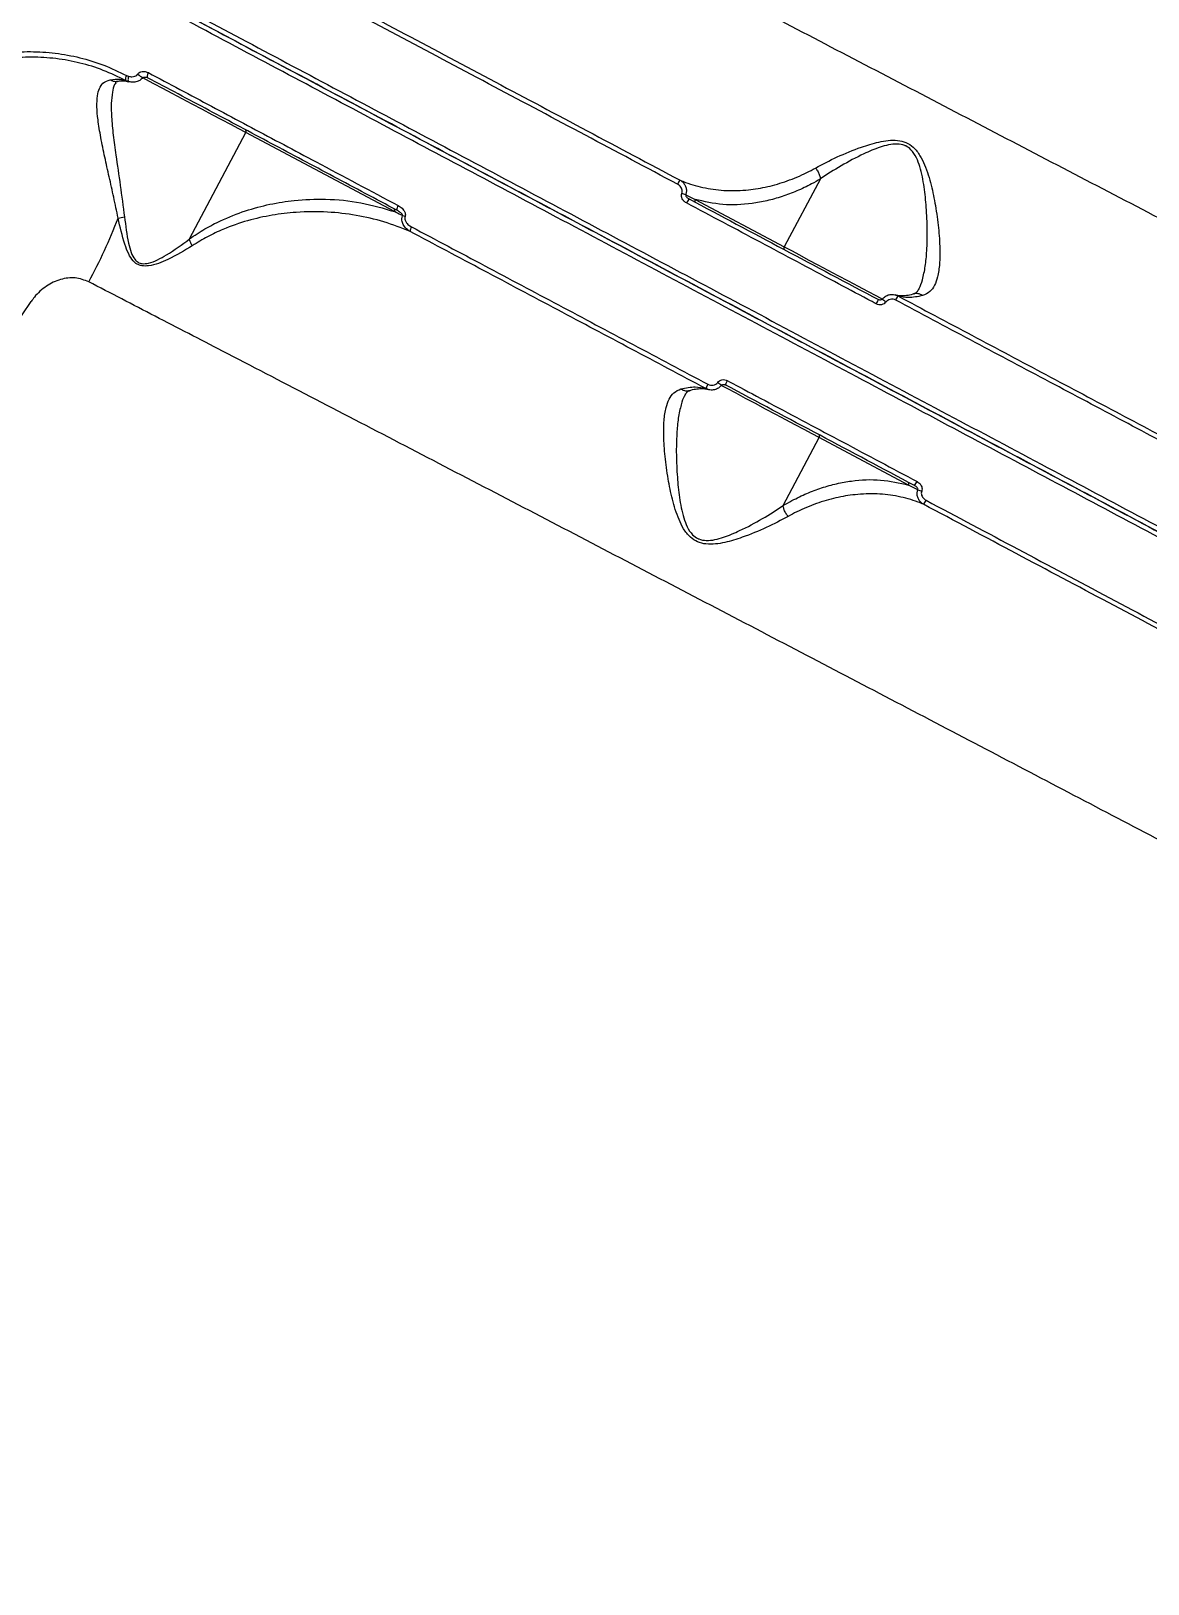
# Model space of a CAD drawing. Header units: millimetres. Extents: x -5960 to 5379, y -4374 to 3849.
# Drawn here: x 589.6 to 824.9, y -15.6 to 311.4 of the extents above; entities that cross this region are included whole.
import ezdxf

# ---------------------------------------------------------------- set-up
doc = ezdxf.new("R2010")
doc.units = ezdxf.units.MM
doc.layers.add('DiKom', color=7, linetype='Continuous', lineweight=0)
for name, color, linetype in [('DIKOM_ОБЪЕКТ', 7, 'Continuous'), ('DIKOM_РАЗМЕР_ЗОНА', 7, 'Continuous'), ('DIKOM_РАЗМЕР_ОБЪЕКТА', 7, 'Continuous')]:
    doc.layers.add(name, color=color, linetype=linetype)
doc.styles.add('style1', font='arial.ttf', dxfattribs={"width": 0.8})
doc.dimstyles.new('1-50', dxfattribs={"dimtxt": 300, "dimasz": 200, "dimexe": 100, "dimexo": 0, "dimgap": 100, "dimtad": 1, "dimtxsty": 'style1', "dimcen": 200, "dimclrd": 7, "dimclre": 7, "dimclrt": 7, "dimadec": 1, "dimazin": 2, "dimtfac": 1, "dimtmove": 0, "dimatfit": 2, "dimfxl": 0, "dimlwd": 25, "dimlwe": 18, "dimarcsym": 0})

# ---------------------------------------------------------------- blocks, each defined once
blk = doc.blocks.new('*D9')
at = {"layer": 'Defpoints', "color": 0, "transparency": 16777216}
for p in [(1597.35, 2348.89), (-3820.85, -1673.22), (-66.51, -1673.22)]:
    blk.add_point(p, dxfattribs=at)
at = {"layer": 'DiKom', "color": 7, "lineweight": 18, "transparency": 16777216}
for p, q in [((1597.35, 2348.89), (-3920.85, 2348.89)), ((-66.51, -1673.22), (-3920.85, -1673.22))]:
    blk.add_line(p, q, dxfattribs=at)
at = {"layer": 'DiKom', "color": 7, "lineweight": 25, "transparency": 16777216}
blk.add_line((-3820.85, 2148.89), (-3820.85, -1473.22), dxfattribs=at)
at = {"layer": 'DiKom', "color": 7, "transparency": 16777216}
for points in [[(-3854.19, 2148.89), (-3787.52, 2148.89), (-3820.85, 2348.89)], [(-3854.19, -1473.22), (-3787.52, -1473.22), (-3820.85, -1673.22)]]:
    blk.add_solid(points, dxfattribs=at)
at = {"layer": 'DiKom', "color": 7, "transparency": 16777216, "insert": (-4074.02, 240.95), "char_height": 300, "attachment_point": 5, "rotation": 90, "style": 'style1'}
blk.add_mtext('4050', dxfattribs=at)
blk = doc.blocks.new('*D10')
at = {"layer": 'Defpoints', "color": 0, "transparency": 16777216}
for p in [(3878.62, 405.09), (-2876.93, -459.72), (3878.62, -2693.66)]:
    blk.add_point(p, dxfattribs=at)
at = {"layer": 'DIKOM_РАЗМЕР_ОБЪЕКТА', "color": 7, "lineweight": 18, "transparency": 16777216}
for p, q in [((3878.62, 405.09), (3878.62, -2793.66)), ((-2876.93, -459.72), (-2876.93, -2793.66))]:
    blk.add_line(p, q, dxfattribs=at)
at = {"layer": 'DIKOM_РАЗМЕР_ОБЪЕКТА', "color": 7, "lineweight": 25, "transparency": 16777216}
blk.add_line((-2676.93, -2693.66), (3678.62, -2693.66), dxfattribs=at)
at = {"layer": 'DIKOM_РАЗМЕР_ОБЪЕКТА', "color": 7, "transparency": 16777216}
for points in [[(-2676.93, -2660.33), (-2676.93, -2726.99), (-2876.93, -2693.66)], [(3678.62, -2660.33), (3678.62, -2726.99), (3878.62, -2693.66)]]:
    blk.add_solid(points, dxfattribs=at)
at = {"layer": 'DIKOM_РАЗМЕР_ОБЪЕКТА', "color": 7, "transparency": 16777216, "insert": (-142.96, -2440.49), "char_height": 300, "attachment_point": 5, "style": 'style1'}
blk.add_mtext('6750', dxfattribs=at)
blk = doc.blocks.new('*D12')
at = {"layer": 'Defpoints', "color": 0, "transparency": 16777216}
for p in [(1921.97, 3848.89), (-5510.19, -3173.22), (433.49, -3173.22)]:
    blk.add_point(p, dxfattribs=at)
at = {"layer": 'DIKOM_РАЗМЕР_ЗОНА', "color": 7, "lineweight": 18, "transparency": 16777216}
for p, q in [((1921.97, 3848.89), (-5610.19, 3848.89)), ((433.49, -3173.22), (-5610.19, -3173.22))]:
    blk.add_line(p, q, dxfattribs=at)
at = {"layer": 'DIKOM_РАЗМЕР_ЗОНА', "color": 7, "lineweight": 25, "transparency": 16777216}
blk.add_line((-5510.19, 3648.89), (-5510.19, -2973.22), dxfattribs=at)
at = {"layer": 'DIKOM_РАЗМЕР_ЗОНА', "color": 7, "transparency": 16777216}
for points in [[(-5543.52, 3648.89), (-5476.85, 3648.89), (-5510.19, 3848.89)], [(-5543.52, -2973.22), (-5476.85, -2973.22), (-5510.19, -3173.22)]]:
    blk.add_solid(points, dxfattribs=at)
at = {"layer": 'DIKOM_РАЗМЕР_ЗОНА', "color": 7, "transparency": 16777216, "insert": (-5763.36, 142.42), "char_height": 300, "attachment_point": 5, "rotation": 90, "style": 'style1'}
blk.add_mtext('7050', dxfattribs=at)

msp = doc.modelspace()

# ---------------------------------------------------------------- linework, layer by layer
at = {"layer": 'DIKOM_ОБЪЕКТ', "color": 7, "linetype": 'Continuous', "lineweight": 15}
for p, q in [((610.233, 300.773), (609.573, 301.048)), ((609.752, 302.091), (610.197, 301.911)), ((623.02, 267.674), (634.913, 290.041)), ((666.202, 273.405), (634.913, 290.041)), ((755.943, 280.291), (748.333, 265.977)), ((729.53, 275.975), (748.333, 265.977)), ((748.096, 211.5), (755.707, 225.814)), ((774.51, 215.817), (755.707, 225.814))]:
    msp.add_line(p, q, dxfattribs=at)
at = {"layer": 'DIKOM_ОБЪЕКТ', "color": 7, "linetype": 'Continuous', "lineweight": 15, "flags": 128}
for points in [[(610.197, 301.911), (610.14, 301.712), (610.1, 301.513), (610.076, 301.324), (610.072, 301.153), (610.086, 301.006), (610.119, 300.891), (610.169, 300.812), (610.233, 300.773)], [(634.913, 290.041), (633.423, 290.834), (631.722, 291.738), (629.848, 292.735), (627.84, 293.802), (625.743, 294.917), (623.602, 296.055), (621.464, 297.192), (619.374, 298.304), (617.379, 299.365), (615.52, 300.353), (613.84, 301.246), (613.092, 301.644)], [(614.37, 302.672), (614.284, 302.496), (614.213, 302.32), (614.159, 302.151), (614.126, 301.995), (614.115, 301.859), (614.125, 301.748), (614.156, 301.666), (614.208, 301.616)], [(748.333, 265.977), (749.823, 265.185), (751.523, 264.281), (753.398, 263.284), (755.405, 262.217), (757.502, 261.102), (759.643, 259.963), (761.782, 258.826), (763.871, 257.715), (765.867, 256.654), (767.725, 255.666), (769.01, 254.983)], [(755.707, 225.814), (754.217, 226.606), (752.516, 227.51), (750.642, 228.507), (748.635, 229.574), (746.538, 230.689), (744.397, 231.828), (742.258, 232.965), (740.169, 234.076), (738.173, 235.137), (736.315, 236.125), (735.03, 236.808)]]:
    msp.add_lwpolyline(points, dxfattribs=at)
at = {"layer": 'DIKOM_ОБЪЕКТ', "color": 7, "linetype": 'Continuous', "lineweight": 15}
for centre, radius, start, end in [((610.647, 301.401), 1.13, 142.34335, 198.20326), ((616.041, 306.749), 5.853, 228.14102, 241.42803), ((634.538, 290.298), 0.454, 325.62939, 53.74311), ((728.765, 277.881), 3.208, 138.10367, 156.02408), ((708.641, 227.565), 52.891, 69.03204, 69.96161), ((730.532, 274.025), 3.039, 137.69531, 156.67472), ((729.905, 275.718), 0.454, 145.62953, 233.74031), ((506.826, 310.68), 108.297, 331.26977, 339.09677), ((601.887, 309.969), 38.416, 279.14926, 281.18129), ((665.827, 273.661), 0.454, 325.63111, 53.7423), ((668.087, 273.833), 1.373, 141.90026, 185.77421), ((662.165, 255.091), 18.372, 69.98717, 71.75921), ((671.152, 269.24), 1.668, 144.60237, 180.14083), ((748.708, 265.721), 0.454, 145.62611, 233.74639), ((763.554, 259.396), 9.471, 330.65932, 336.70165), ((54.491, 616.778), 646.281, 307.100221, 325.899779), ((758.463, 259.175), 10.61, 330.64942, 336.05565), ((736.117, 209.902), 55.733, 52.90966, 53.96564), ((740.479, 232.399), 9.463, 150.65592, 156.70352), ((768.168, 282.219), 56.143, 232.91352, 233.96177), ((745.568, 232.621), 10.599, 150.64759, 156.05901), ((755.332, 226.07), 0.454, 325.63144, 53.74106), ((774.135, 216.073), 0.454, 325.63144, 53.74106), ((773.508, 217.766), 3.039, 317.69517, 336.67343), ((795.468, 264.412), 53.09, 249.03378, 249.95987), ((775.274, 213.91), 3.209, 318.10452, 336.02322), ((54.491, 616.778), 1209.999, 301.047391, 331.952609), ((54.491, 616.778), 1168.375, 304.226978, 328.773022)]:
    msp.add_arc(centre, radius, start, end, dxfattribs=at)
for points, knots in [([(446.671, 471.792), (447.793, 471.2), (450.041, 470.014), (454.751, 467.53), (460.412, 464.545), (467.093, 461.022), (474.738, 456.991), (483.339, 452.456), (492.9, 447.416), (503.385, 441.89), (514.755, 435.9), (526.954, 429.474), (539.927, 422.642), (553.644, 415.42), (568.097, 407.813), (583.248, 399.842), (599.041, 391.537), (615.402, 382.937), (632.255, 374.082), (649.562, 364.993), (667.304, 355.682), (685.443, 346.168), (703.911, 336.489), (722.622, 326.69), (741.49, 316.816), (760.474, 306.892), (779.543, 296.933), (798.667, 286.957), (817.77, 277.004), (836.764, 267.12), (855.564, 257.351), (872.727, 248.448), (888.294, 240.383), (897.597, 235.573), (902.249, 233.168)], [0, 0, 0, 0, 0.0315566, 0.0632128, 0.0949197, 0.1266266, 0.1582828, 0.1898395, 0.2213972, 0.2530543, 0.2847621, 0.31647, 0.3481273, 0.3796851, 0.4112651, 0.4429443, 0.4746741, 0.5064041, 0.5380836, 0.5696639, 0.6012951, 0.6330254, 0.6648064, 0.6965876, 0.7283184, 0.75995, 0.7916593, 0.8234677, 0.8553268, 0.8871862, 0.9189952, 0.950705, 0.9753525, 1, 1, 1, 1]), ([(381.653, 443.957), (381.702, 443.93), (381.835, 443.86), (382.993, 443.244), (385.406, 441.961), (388.992, 440.054), (393.771, 437.513), (399.759, 434.33), (406.823, 430.574), (414.914, 426.272), (423.96, 421.462), (434.11, 416.065), (445.375, 410.075), (457.742, 403.499), (470.94, 396.482), (484.903, 389.057), (499.551, 381.269), (515.123, 372.989), (531.604, 364.226), (548.957, 354.999), (566.59, 345.623), (584.406, 336.151), (602.308, 326.632), (620.802, 316.798), (639.851, 306.67), (659.406, 296.272), (679.307, 285.691), (699.5, 274.954), (719.923, 264.094), (740.645, 253.076), (761.605, 241.932), (782.734, 230.697), (803.567, 219.62), (824.04, 208.734), (844.097, 198.07), (864.065, 187.452), (883.871, 176.921), (903.429, 166.522), (921.218, 157.063), (932.259, 151.192), (937.142, 148.596)], [0, 0, 0, 0, 0.0156515, 0.0421676, 0.0687038, 0.0952199, 0.122506, 0.1498144, 0.1771006, 0.2036166, 0.2301529, 0.2566689, 0.2839551, 0.3112635, 0.3385497, 0.3650657, 0.391602, 0.418118, 0.4454042, 0.4727125, 0.4999987, 0.52556, 0.5511395, 0.5767008, 0.6029495, 0.6292179, 0.6554666, 0.6819826, 0.7085191, 0.7350351, 0.7623214, 0.7896298, 0.8169161, 0.8434321, 0.8699685, 0.8964846, 0.9237709, 0.9510793, 0.9783655, 1, 1, 1, 1]), ([(936.233, 147.948), (931.362, 150.538), (920.449, 156.34), (902.898, 165.672), (883.666, 175.898), (863.981, 186.365), (843.949, 197.016), (823.659, 207.804), (803.173, 218.697), (782.522, 229.677), (761.743, 240.726), (740.901, 251.808), (720.094, 262.871), (699.419, 273.864), (679.193, 284.618), (659.447, 295.117), (640.194, 305.354), (621.239, 315.433), (602.663, 325.31), (584.548, 334.942), (566.726, 344.418), (549.257, 353.707), (532.186, 362.783), (515.78, 371.507), (500.111, 379.838), (485.256, 387.736), (471.268, 395.174), (458.187, 402.129), (446.018, 408.6), (434.791, 414.569), (424.555, 420.012), (415.36, 424.901), (407.759, 428.942), (401.551, 432.243), (396.512, 434.923), (392.204, 437.213), (388.599, 439.13), (385.736, 440.652), (383.665, 441.754), (382.346, 442.455), (382.16, 442.554), (382.066, 442.603)], [0, 0, 0, 0, 0.0216351, 0.0484722, 0.0753938, 0.1023585, 0.1293232, 0.1562449, 0.1830819, 0.2099189, 0.2368406, 0.2638053, 0.29077, 0.3176916, 0.3445286, 0.3703765, 0.3962999, 0.4222618, 0.4482237, 0.4741471, 0.499995, 0.5268319, 0.5537535, 0.5807181, 0.6076828, 0.6346044, 0.6614413, 0.6882783, 0.7151998, 0.7421645, 0.7691291, 0.7960508, 0.8228877, 0.8446334, 0.8664015, 0.8881697, 0.9099154, 0.932424, 0.9549577, 0.9774913, 1, 1, 1, 1]), ([(567.807, 343.843), (572.678, 341.254), (583.591, 335.451), (601.142, 326.119), (620.374, 315.893), (640.059, 305.427), (660.091, 294.775), (680.381, 283.987), (700.866, 273.094), (721.518, 262.114), (742.297, 251.065), (763.139, 239.984), (783.946, 228.92), (804.621, 217.927), (824.847, 207.173), (844.593, 196.674), (863.846, 186.437), (882.801, 176.358), (901.376, 166.481), (919.491, 156.849), (937.314, 147.373), (954.783, 138.084), (971.853, 129.008), (988.26, 120.284), (1003.928, 111.953), (1018.784, 104.055), (1032.772, 96.617), (1045.853, 89.662), (1058.021, 83.192), (1069.249, 77.222), (1079.485, 71.779), (1088.68, 66.89), (1096.28, 62.849), (1102.488, 59.548), (1107.528, 56.868), (1111.836, 54.578), (1115.441, 52.661), (1118.304, 51.139), (1120.375, 50.038), (1121.694, 49.337), (1121.88, 49.237), (1121.974, 49.188)], [0, 0, 0, 0, 0.0216351, 0.0484722, 0.0753938, 0.1023585, 0.1293232, 0.1562448, 0.1830819, 0.2099189, 0.2368406, 0.2638053, 0.29077, 0.3176916, 0.3445286, 0.3703765, 0.3962999, 0.4222618, 0.4482237, 0.4741471, 0.499995, 0.5268319, 0.5537535, 0.5807181, 0.6076828, 0.6346044, 0.6614413, 0.6882783, 0.7151998, 0.7421645, 0.7691291, 0.7960508, 0.8228877, 0.8446334, 0.8664015, 0.8881697, 0.9099154, 0.932424, 0.9549577, 0.9774913, 1, 1, 1, 1]), ([(1122.387, 47.835), (1122.337, 47.861), (1122.205, 47.931), (1121.046, 48.547), (1118.634, 49.83), (1115.047, 51.737), (1110.269, 54.278), (1104.281, 57.462), (1097.217, 61.218), (1089.126, 65.52), (1080.08, 70.33), (1069.93, 75.726), (1058.665, 81.716), (1046.297, 88.292), (1033.099, 95.31), (1019.137, 102.734), (1004.489, 110.522), (988.917, 118.802), (972.436, 127.565), (955.083, 136.792), (937.45, 146.168), (919.634, 155.641), (901.732, 165.159), (883.238, 174.993), (864.189, 185.121), (844.634, 195.519), (824.733, 206.101), (804.54, 216.838), (784.116, 227.697), (763.394, 238.715), (742.435, 249.86), (721.306, 261.094), (700.472, 272.172), (680, 283.057), (659.943, 293.722), (639.975, 304.339), (620.169, 314.87), (600.611, 325.27), (582.822, 334.728), (571.781, 340.599), (566.898, 343.195)], [0, 0, 0, 0, 0.0156515, 0.0421676, 0.0687038, 0.0952199, 0.122506, 0.1498144, 0.1771006, 0.2036166, 0.2301529, 0.2566689, 0.2839551, 0.3112635, 0.3385497, 0.3650657, 0.391602, 0.418118, 0.4454042, 0.4727125, 0.4999987, 0.52556, 0.5511395, 0.5767008, 0.6029495, 0.6292179, 0.6554666, 0.6819827, 0.7085191, 0.7350351, 0.7623214, 0.7896298, 0.8169161, 0.8434321, 0.8699685, 0.8964846, 0.9237708, 0.9510793, 0.9783655, 1, 1, 1, 1]), ([(649.712, 320.764), (655.936, 317.456), (668.382, 310.842), (687.462, 300.702), (706.792, 290.431), (719.849, 283.493), (726.377, 280.024)], [0, 0, 0, 0, 0.2485965, 0.4971934, 0.7485966, 1, 1, 1, 1]), ([(725.834, 279.185), (719.364, 282.623), (706.424, 289.5), (687.121, 299.758), (667.922, 309.962), (655.306, 316.667), (648.998, 320.019)], [0, 0, 0, 0, 0.2485967, 0.4971933, 0.7485966, 1, 1, 1, 1]), ([(558.511, 295.674), (560.279, 297.011), (563.537, 299.476), (568.703, 302.299), (573.747, 304.438), (578.939, 305.982), (584.213, 306.901), (589.508, 307.202), (594.777, 306.886), (599.95, 305.915), (604.993, 304.378), (608.167, 302.852), (609.752, 302.091)], [0, 0, 0, 0, 0.1166811, 0.2150843, 0.3137981, 0.4122011, 0.5100613, 0.6082268, 0.7060845, 0.8039543, 0.9021329, 1, 1, 1, 1]), ([(609.573, 301.048), (608.023, 301.792), (604.917, 303.284), (599.982, 304.785), (594.919, 305.73), (589.76, 306.034), (584.576, 305.732), (579.411, 304.824), (574.326, 303.304), (569.384, 301.2), (564.323, 298.426), (561.131, 296.007), (559.399, 294.694)], [0, 0, 0, 0, 0.0977722, 0.1958571, 0.293632, 0.3914577, 0.489594, 0.5874242, 0.6858968, 0.7846799, 0.8831545, 1, 1, 1, 1]), ([(607.996, 272.041), (607.689, 273.507), (607.075, 276.443), (606.109, 280.744), (605.165, 284.983), (604.317, 289.05), (603.73, 292.618), (603.485, 295.549), (603.576, 297.753), (604.015, 299.387), (604.802, 300.676), (605.781, 301.006), (606.339, 301.193)], [0, 0, 0, 0, 0.1075946, 0.2154946, 0.3229219, 0.4368078, 0.5505809, 0.6441646, 0.7376635, 0.8166143, 0.8955127, 1, 1, 1, 1]), ([(606.339, 301.193), (607.034, 301.263), (608.188, 301.379), (609.179, 301.142), (609.573, 301.048)], [0, 0, 0, 0, 0.6025902, 1, 1, 1, 1]), ([(606.339, 301.193), (606.374, 301.171), (606.574, 301.048), (607.031, 300.877), (607.521, 300.786), (607.79, 300.874), (607.818, 300.883)], [0, 0, 0, 0, 0.0791434, 0.4433866, 0.9424959, 1, 1, 1, 1]), ([(607.827, 300.853), (608.131, 300.898), (608.834, 301.002), (609.596, 300.949), (610.005, 300.817), (610.163, 300.766)], [0, 0, 0, 0, 0.3197172, 0.7370521, 1, 1, 1, 1]), ([(610.197, 301.911), (610.432, 301.863), (610.86, 301.775), (611.457, 301.889), (611.883, 302.107), (612.063, 302.308), (612.136, 302.39)], [0, 0, 0, 0, 0.3467052, 0.631256, 0.8513125, 1, 1, 1, 1]), ([(613.205, 301.66), (613.09, 301.523), (612.812, 301.192), (612.163, 300.81), (611.249, 300.582), (610.588, 300.706), (610.233, 300.773)], [0, 0, 0, 0, 0.1616022, 0.3913484, 0.6724085, 1, 1, 1, 1]), ([(612.136, 302.39), (612.167, 302.427), (612.287, 302.574), (612.586, 302.788), (613.094, 302.948), (613.732, 302.943), (614.151, 302.765), (614.37, 302.672)], [0, 0, 0, 0, 0.0579499, 0.2245008, 0.4300581, 0.7005008, 1, 1, 1, 1]), ([(613.209, 301.546), (613.213, 301.556), (613.221, 301.576), (613.239, 301.606), (613.266, 301.638), (613.334, 301.693), (613.491, 301.756), (613.791, 301.771), (614.056, 301.705), (614.2, 301.618), (614.217, 301.608)], [0, 0, 0, 0, 0.0250939, 0.0494084, 0.078028, 0.1266102, 0.2789532, 0.5418783, 0.94635, 1, 1, 1, 1]), ([(666.721, 273.695), (662.28, 276.057), (653.398, 280.779), (640.206, 287.793), (627.113, 294.755), (618.51, 299.329), (614.208, 301.616)], [0, 0, 0, 0, 0.2493147, 0.498629, 0.7493144, 1, 1, 1, 1]), ([(614.37, 302.672), (614.922, 302.379), (617.678, 300.913), (624.882, 297.082), (636.079, 291.127), (650.841, 283.277), (661.221, 277.757), (667.006, 274.681)], [0, 0, 0, 0, 0.0321577, 0.1607925, 0.4182834, 0.675775, 1, 1, 1, 1]), ([(607.482, 300.508), (607.406, 300.395), (607.067, 299.892), (606.737, 298.469), (606.507, 296.223), (606.583, 293.194), (606.929, 289.556), (607.579, 284.737), (608.454, 278.952), (609.042, 274.506), (609.337, 272.281)], [0, 0, 0, 0, 0.0262886, 0.1172109, 0.2270377, 0.3369771, 0.4730018, 0.6091683, 0.8044485, 1, 1, 1, 1]), ([(607.443, 300.532), (607.484, 300.603), (607.575, 300.759), (607.634, 300.767), (607.686, 300.832), (607.862, 300.848), (607.895, 300.851)], [0, 0, 0, 0, 0.2726834, 0.5965331, 0.9229759, 1, 1, 1, 1]), ([(754.883, 282.582), (756.388, 283.376), (759.401, 284.964), (763.966, 286.837), (767.613, 287.973), (770.195, 288.435), (772.143, 288.476), (774.007, 288.043), (775.691, 286.936), (776.967, 285.245), (778.264, 282.54), (779.36, 278.965), (780.235, 274.462), (780.876, 269.931), (781.149, 265.801), (781.086, 262.344), (780.715, 259.749), (780.023, 257.822), (779.046, 256.39), (778.016, 255.95), (777.467, 255.715)], [0, 0, 0, 0, 0.0873345, 0.1746819, 0.2336196, 0.263948, 0.2941257, 0.3212116, 0.3485684, 0.3826722, 0.4154302, 0.4851392, 0.5550406, 0.6342215, 0.7133278, 0.7769211, 0.8404206, 0.8913048, 0.9421337, 1, 1, 1, 1]), ([(776.675, 257.144), (776.69, 257.164), (777.034, 257.662), (777.509, 259.218), (778.086, 261.833), (778.406, 265.379), (778.498, 269.546), (778.284, 274.094), (777.872, 278.581), (777.178, 282.127), (776.226, 284.791), (775.261, 286.351), (774.265, 287.088), (773.297, 287.515), (772.053, 287.726), (770.291, 287.514), (767.912, 286.821), (764.507, 285.361), (760.253, 283.09), (757.326, 281.225), (755.948, 280.303), (755.947, 280.302)], [0, 0, 0, 0, 0.0024705, 0.0593486, 0.1316688, 0.2040871, 0.2947129, 0.385411, 0.4643203, 0.5430049, 0.5785949, 0.6141739, 0.6374724, 0.6417573, 0.6693375, 0.70182, 0.7345219, 0.8005575, 0.9002316, 0.9999, 1, 1, 1, 1]), ([(726.377, 280.024), (726.76, 279.867), (728.472, 279.166), (731.684, 278.275), (736.128, 277.739), (740.536, 277.875), (744.826, 278.589), (748.936, 279.792), (752.306, 281.196), (754.278, 282.257), (754.883, 282.582)], [0, 0, 0, 0, 0.0465651, 0.2078842, 0.3696705, 0.5309363, 0.6671827, 0.8037645, 0.9398796, 1, 1, 1, 1]), ([(754.883, 282.582), (754.914, 282.545), (755.12, 282.309), (755.466, 281.801), (755.82, 281.03), (755.904, 280.545), (755.947, 280.302)], [0, 0, 0, 0, 0.0562286, 0.368545, 0.6842724, 1, 1, 1, 1]), ([(726.764, 277.254), (726.8, 277.398), (726.873, 277.686), (726.788, 278.14), (726.567, 278.578), (726.235, 278.942), (725.956, 279.111), (725.834, 279.185)], [0, 0, 0, 0, 0.1889197, 0.3774276, 0.5791867, 0.8164528, 1, 1, 1, 1]), ([(726.377, 280.024), (726.548, 279.914), (726.945, 279.659), (727.397, 279.089), (727.678, 278.391), (727.759, 277.659), (727.632, 277.191), (727.568, 276.954)], [0, 0, 0, 0, 0.1741997, 0.4036515, 0.6052445, 0.8000721, 1, 1, 1, 1]), ([(755.943, 280.291), (755.326, 279.936), (753.671, 278.985), (750.964, 277.707), (747.818, 276.519), (744.67, 275.642), (740.468, 274.888), (735.272, 274.66), (731.459, 275.533), (729.53, 275.975)], [0, 0, 0, 0, 0.0670836, 0.1796407, 0.2922129, 0.4079239, 0.5236445, 0.7591235, 1, 1, 1, 1]), ([(755.947, 280.302), (755.947, 280.301), (755.947, 280.299), (755.945, 280.295), (755.944, 280.292), (755.943, 280.291)], [0, 0, 0, 0, 0.3011825, 0.7062375, 1, 1, 1, 1]), ([(623.02, 267.674), (624.103, 268.394), (626.269, 269.834), (630.215, 271.847), (634.811, 273.667), (639.993, 275.039), (645.657, 275.92), (652.109, 276.157), (659.24, 275.487), (663.881, 274.099), (666.202, 273.405)], [0, 0, 0, 0, 0.0717653, 0.1435714, 0.2576776, 0.3721853, 0.4865173, 0.6397327, 0.8198585, 1, 1, 1, 1]), ([(727.741, 275.229), (727.614, 275.306), (727.32, 275.486), (726.971, 275.872), (726.742, 276.334), (726.653, 276.808), (726.727, 277.105), (726.764, 277.254)], [0, 0, 0, 0, 0.1825311, 0.4237776, 0.6274635, 0.8134361, 1, 1, 1, 1]), ([(727.568, 276.954), (727.563, 276.921), (727.555, 276.865), (727.58, 276.743), (727.658, 276.585), (727.827, 276.388), (728.042, 276.21), (728.21, 276.113), (728.284, 276.071)], [0, 0, 0, 0, 0.0762944, 0.1323096, 0.2954373, 0.5060871, 0.782402, 1, 1, 1, 1]), ([(727.568, 276.954), (727.658, 276.908), (728.312, 276.576), (728.966, 276.253), (729.53, 275.975)], [0, 0, 0, 0, 0.1380657, 1, 1, 1, 1]), ([(767.711, 253.974), (767.122, 254.287), (764.18, 255.852), (756.045, 260.178), (743.295, 266.958), (732.929, 272.47), (727.741, 275.229)], [0, 0, 0, 0, 0.0441414, 0.2207136, 0.6100126, 1, 1, 1, 1]), ([(728.284, 276.071), (734.912, 272.547), (748.188, 265.488), (761.496, 258.412), (768.16, 254.869)], [0, 0, 0, 0, 0.4992724, 1, 1, 1, 1]), ([(623.625, 266.232), (621.96, 265.218), (619.704, 263.844), (616.531, 262.467), (614.67, 261.951), (613.096, 261.904), (611.953, 262.307), (610.965, 263.151), (610.107, 264.597), (608.995, 267.604), (608.415, 270.179), (607.996, 272.041)], [0, 0, 0, 0, 0.2657722, 0.3602876, 0.454339, 0.5177821, 0.5633092, 0.6085981, 0.6803352, 0.7688876, 1, 1, 1, 1]), ([(609.337, 272.281), (609.568, 270.428), (609.887, 267.884), (610.654, 264.897), (611.306, 263.482), (612.15, 262.676), (613.182, 262.357), (614.632, 262.555), (616.346, 263.236), (619.308, 264.919), (621.493, 266.475), (623.015, 267.66), (623.016, 267.661)], [0, 0, 0, 0, 0.2369829, 0.325274, 0.3938171, 0.4351331, 0.4764542, 0.5364558, 0.6308583, 0.7257808, 0.9996827, 1, 1, 1, 1]), ([(669.484, 269.236), (667.663, 269.954), (664.018, 271.39), (658.187, 272.713), (652.022, 273.427), (646.079, 273.394), (640.442, 272.738), (635.293, 271.597), (630.736, 270.003), (626.831, 268.203), (624.693, 266.889), (623.625, 266.232)], [0, 0, 0, 0, 0.135278, 0.2707766, 0.4060446, 0.5490238, 0.655269, 0.7616639, 0.8676971, 0.9338689, 1, 1, 1, 1]), ([(667.916, 272.54), (667.793, 272.603), (667.222, 272.893), (666.651, 273.18), (666.202, 273.405)], [0, 0, 0, 0, 0.2148382, 1, 1, 1, 1]), ([(667.916, 272.54), (667.918, 272.566), (667.923, 272.621), (667.885, 272.735), (667.767, 272.925), (667.469, 273.219), (667.098, 273.485), (666.813, 273.644), (666.721, 273.695)], [0, 0, 0, 0, 0.0381941, 0.0818536, 0.1920382, 0.4179984, 0.8124174, 1, 1, 1, 1]), ([(667.006, 274.681), (667.142, 274.602), (667.57, 274.353), (668.102, 273.849), (668.439, 273.237), (668.545, 272.75), (668.484, 272.486), (668.453, 272.354)], [0, 0, 0, 0, 0.1605529, 0.5081461, 0.7318618, 0.865368, 1, 1, 1, 1]), ([(669.484, 269.236), (669.322, 269.336), (668.797, 269.661), (668.168, 270.361), (667.819, 271.225), (667.748, 271.938), (667.859, 272.335), (667.916, 272.54)], [0, 0, 0, 0, 0.1441005, 0.4679282, 0.6900752, 0.8402864, 1, 1, 1, 1]), ([(668.453, 272.354), (668.423, 272.228), (668.364, 271.977), (668.464, 271.521), (668.782, 270.959), (669.274, 270.505), (669.668, 270.278), (669.792, 270.206)], [0, 0, 0, 0, 0.1388696, 0.2767759, 0.4966005, 0.8418643, 1, 1, 1, 1]), ([(731.787, 236.141), (726.577, 238.909), (716.157, 244.445), (700.546, 252.737), (684.963, 261.015), (674.643, 266.496), (669.484, 269.236)], [0, 0, 0, 0, 0.2490998, 0.4982001, 0.7490999, 1, 1, 1, 1]), ([(669.792, 270.206), (674.926, 267.479), (685.193, 262.026), (700.771, 253.75), (716.453, 245.418), (726.971, 239.83), (732.23, 237.036)], [0, 0, 0, 0, 0.2490998, 0.4981997, 0.7490999, 1, 1, 1, 1]), ([(623.016, 267.661), (623.016, 267.662), (623.016, 267.664), (623.017, 267.669), (623.019, 267.672), (623.02, 267.674)], [0, 0, 0, 0, 0.2423237, 0.5651362, 1, 1, 1, 1]), ([(623.625, 266.232), (623.601, 266.27), (623.452, 266.505), (623.19, 267.002), (623.077, 267.428), (623.016, 267.661)], [0, 0, 0, 0, 0.0794481, 0.4971852, 1, 1, 1, 1]), ([(601.791, 258.623), (600.861, 258.97), (598.969, 259.675), (595.774, 259.257), (592.775, 257.824), (590.773, 256.007), (589.876, 254.76), (589.65, 254.446)], [0, 0, 0, 0, 0.2187079, 0.4447827, 0.6794099, 0.9191983, 1, 1, 1, 1]), ([(1057.368, 19.999), (1056.246, 20.591), (1053.999, 21.777), (1049.288, 24.261), (1043.628, 27.247), (1036.947, 30.77), (1029.302, 34.801), (1020.701, 39.335), (1011.14, 44.375), (1000.654, 49.901), (989.285, 55.892), (977.086, 62.318), (964.113, 69.15), (950.396, 76.371), (935.943, 83.978), (920.792, 91.949), (904.999, 100.255), (888.638, 108.855), (871.785, 117.71), (854.478, 126.798), (836.736, 136.109), (818.597, 145.623), (800.129, 155.302), (781.418, 165.102), (762.55, 174.975), (743.566, 184.899), (724.497, 194.858), (705.373, 204.834), (686.27, 214.788), (667.276, 224.671), (648.476, 234.44), (631.313, 243.344), (615.746, 251.408), (606.443, 256.218), (601.791, 258.623)], [0, 0, 0, 0, 0.0315566, 0.0632128, 0.0949197, 0.1266266, 0.1582828, 0.1898395, 0.2213972, 0.2530543, 0.2847621, 0.31647, 0.3481273, 0.3796851, 0.4112651, 0.4429443, 0.4746741, 0.5064041, 0.5380836, 0.5696639, 0.6012951, 0.6330254, 0.6648064, 0.6965876, 0.7283184, 0.75995, 0.7916593, 0.8234677, 0.8553268, 0.8871862, 0.9189952, 0.950705, 0.9753525, 1, 1, 1, 1]), ([(768.95, 254.934), (769.147, 255.155), (769.555, 255.609), (770.428, 255.959), (771.383, 256.014), (771.964, 255.771), (772.253, 255.65)], [0, 0, 0, 0, 0.2380024, 0.4906787, 0.7462872, 1, 1, 1, 1]), ([(775.611, 256.065), (775.541, 256.039), (774.98, 255.836), (774.077, 255.685), (772.943, 255.617), (772.203, 255.693), (771.868, 255.829), (771.793, 255.859)], [0, 0, 0, 0, 0.0408796, 0.326236, 0.6149946, 0.9138285, 1, 1, 1, 1]), ([(777.467, 255.715), (776.442, 255.507), (774.541, 255.12), (772.974, 255.483), (772.253, 255.65)], [0, 0, 0, 0, 0.5395069, 1, 1, 1, 1]), ([(772.253, 255.65), (777.463, 252.882), (787.882, 247.347), (803.494, 239.054), (819.077, 230.776), (829.396, 225.296), (834.556, 222.555)], [0, 0, 0, 0, 0.2491, 0.4982003, 0.7490999, 1, 1, 1, 1]), ([(776.665, 257.155), (776.603, 257.026), (776.418, 256.643), (776.096, 256.329), (775.895, 256.154), (775.653, 256.088), (775.577, 256.067)], [0, 0, 0, 0, 0.1664514, 0.4974053, 0.8415593, 1, 1, 1, 1]), ([(777.467, 255.715), (777.432, 255.74), (777.2, 255.901), (776.703, 256.112), (776.084, 256.196), (775.737, 256.068), (775.623, 256.026)], [0, 0, 0, 0, 0.0633861, 0.4166486, 0.8092028, 1, 1, 1, 1]), ([(769.728, 254.359), (769.608, 254.231), (769.361, 253.967), (768.829, 253.772), (768.247, 253.752), (767.89, 253.9), (767.711, 253.974)], [0, 0, 0, 0, 0.2338637, 0.4824885, 0.7413359, 1, 1, 1, 1]), ([(768.899, 254.975), (768.875, 254.945), (768.815, 254.869), (768.657, 254.797), (768.446, 254.775), (768.268, 254.808), (768.179, 254.863), (768.162, 254.873)], [0, 0, 0, 0, 0.1397879, 0.3551105, 0.6159406, 0.923844, 1, 1, 1, 1]), ([(771.81, 254.755), (771.626, 254.831), (771.257, 254.984), (770.656, 254.962), (770.106, 254.763), (769.851, 254.49), (769.728, 254.359)], [0, 0, 0, 0, 0.258355, 0.516752, 0.7678079, 1, 1, 1, 1]), ([(834.248, 221.585), (829.114, 224.312), (818.847, 229.766), (803.269, 238.041), (787.587, 246.373), (777.069, 251.961), (771.81, 254.755)], [0, 0, 0, 0, 0.2490997, 0.4981996, 0.7490999, 1, 1, 1, 1]), ([(749.157, 209.21), (747.651, 208.416), (744.639, 206.827), (740.074, 204.955), (736.427, 203.818), (733.845, 203.356), (731.897, 203.315), (730.033, 203.748), (728.348, 204.856), (727.072, 206.547), (725.776, 209.252), (724.68, 212.826), (723.805, 217.329), (723.164, 221.86), (722.891, 225.99), (722.954, 229.447), (723.325, 232.042), (724.017, 233.969), (724.994, 235.401), (726.024, 235.842), (726.573, 236.076)], [0, 0, 0, 0, 0.0873345, 0.1746818, 0.2336194, 0.2639479, 0.2941258, 0.3212115, 0.3485683, 0.3826719, 0.4154303, 0.4851393, 0.5550403, 0.6342213, 0.7133276, 0.7769209, 0.8404204, 0.8913047, 0.9421338, 1, 1, 1, 1]), ([(726.573, 236.076), (727.598, 236.285), (729.499, 236.671), (731.066, 236.308), (731.787, 236.141)], [0, 0, 0, 0, 0.5395066, 1, 1, 1, 1]), ([(726.573, 236.076), (726.608, 236.052), (726.84, 235.89), (727.337, 235.679), (727.956, 235.595), (728.303, 235.723), (728.416, 235.765)], [0, 0, 0, 0, 0.0633811, 0.4166463, 0.8092039, 1, 1, 1, 1]), ([(727.375, 234.637), (727.437, 234.765), (727.622, 235.148), (727.943, 235.462), (728.145, 235.638), (728.387, 235.703), (728.463, 235.724)], [0, 0, 0, 0, 0.1664514, 0.4974053, 0.8415593, 1, 1, 1, 1]), ([(728.428, 235.727), (728.499, 235.752), (729.06, 235.955), (729.963, 236.106), (731.096, 236.174), (731.836, 236.098), (732.172, 235.963), (732.247, 235.932)], [0, 0, 0, 0, 0.0408788, 0.3262359, 0.6149945, 0.9138283, 1, 1, 1, 1]), ([(735.09, 236.857), (734.892, 236.637), (734.485, 236.183), (733.612, 235.833), (732.656, 235.778), (732.076, 236.02), (731.787, 236.141)], [0, 0, 0, 0, 0.2380045, 0.49068, 0.746288, 1, 1, 1, 1]), ([(732.23, 237.036), (732.414, 236.96), (732.783, 236.808), (733.384, 236.829), (733.933, 237.028), (734.189, 237.301), (734.312, 237.432)], [0, 0, 0, 0, 0.2583537, 0.5167468, 0.7678054, 1, 1, 1, 1]), ([(734.312, 237.432), (734.432, 237.56), (734.679, 237.824), (735.211, 238.019), (735.792, 238.039), (736.15, 237.891), (736.329, 237.817)], [0, 0, 0, 0, 0.2338691, 0.4824943, 0.7413354, 1, 1, 1, 1]), ([(735.141, 236.816), (735.165, 236.846), (735.225, 236.922), (735.383, 236.994), (735.594, 237.017), (735.772, 236.983), (735.861, 236.929), (735.878, 236.918)], [0, 0, 0, 0, 0.1398009, 0.3551036, 0.6159482, 0.9238293, 1, 1, 1, 1]), ([(775.756, 215.72), (769.127, 219.245), (755.852, 226.303), (742.544, 233.379), (735.88, 236.922)], [0, 0, 0, 0, 0.4992729, 1, 1, 1, 1]), ([(736.329, 237.817), (736.918, 237.504), (739.86, 235.939), (747.994, 231.614), (760.745, 224.833), (771.111, 219.321), (776.299, 216.563)], [0, 0, 0, 0, 0.0441411, 0.2207136, 0.6100127, 1, 1, 1, 1]), ([(727.364, 234.648), (727.35, 234.627), (727.006, 234.129), (726.531, 232.574), (725.954, 229.959), (725.633, 226.413), (725.541, 222.245), (725.756, 217.697), (726.167, 213.21), (726.862, 209.665), (727.814, 207), (728.779, 205.44), (729.775, 204.703), (730.742, 204.276), (731.986, 204.065), (733.749, 204.277), (736.128, 204.971), (739.533, 206.429), (743.785, 208.705), (746.717, 210.558), (748.092, 211.488), (748.093, 211.489)], [0, 0, 0, 0, 0.0024705, 0.0593486, 0.1316688, 0.2040867, 0.2947125, 0.385411, 0.4643198, 0.5430048, 0.5785949, 0.6141738, 0.6374725, 0.6417574, 0.6693376, 0.7018199, 0.7345217, 0.8005578, 0.9002316, 0.9998998, 1, 1, 1, 1]), ([(748.096, 211.5), (748.714, 211.855), (750.368, 212.807), (753.076, 214.084), (756.222, 215.272), (759.37, 216.149), (763.572, 216.904), (768.768, 217.132), (772.581, 216.258), (774.51, 215.817)], [0, 0, 0, 0, 0.0670838, 0.1796409, 0.2922133, 0.4079238, 0.5236443, 0.7591235, 1, 1, 1, 1]), ([(776.299, 216.563), (776.425, 216.485), (776.72, 216.306), (777.068, 215.919), (777.298, 215.457), (777.387, 214.984), (777.313, 214.686), (777.276, 214.537)], [0, 0, 0, 0, 0.1825246, 0.4237805, 0.627464, 0.8134249, 1, 1, 1, 1]), ([(777.663, 211.767), (777.279, 211.924), (775.568, 212.625), (772.356, 213.516), (767.912, 214.053), (763.503, 213.916), (759.214, 213.202), (755.104, 212), (751.734, 210.595), (749.761, 209.535), (749.157, 209.21)], [0, 0, 0, 0, 0.046565, 0.2078839, 0.3696705, 0.5309363, 0.6671824, 0.803764, 0.9398793, 1, 1, 1, 1]), ([(776.472, 214.837), (776.382, 214.883), (775.728, 215.215), (775.074, 215.538), (774.51, 215.817)], [0, 0, 0, 0, 0.1380657, 1, 1, 1, 1]), ([(776.472, 214.837), (776.477, 214.87), (776.485, 214.926), (776.46, 215.048), (776.382, 215.206), (776.213, 215.403), (775.998, 215.581), (775.83, 215.678), (775.756, 215.72)], [0, 0, 0, 0, 0.0762933, 0.1323084, 0.2954311, 0.5060803, 0.7824026, 1, 1, 1, 1]), ([(777.663, 211.767), (777.491, 211.877), (777.095, 212.132), (776.643, 212.703), (776.362, 213.4), (776.281, 214.132), (776.408, 214.6), (776.472, 214.837)], [0, 0, 0, 0, 0.1742047, 0.4036573, 0.605242, 0.8000707, 1, 1, 1, 1]), ([(777.276, 214.537), (777.24, 214.393), (777.167, 214.105), (777.252, 213.651), (777.473, 213.213), (777.805, 212.85), (778.084, 212.68), (778.206, 212.606)], [0, 0, 0, 0, 0.1889217, 0.3774317, 0.5791775, 0.8164449, 1, 1, 1, 1]), ([(778.206, 212.606), (784.676, 209.168), (797.616, 202.291), (816.919, 192.033), (836.118, 181.83), (848.734, 175.124), (855.042, 171.772)], [0, 0, 0, 0, 0.2485965, 0.4971934, 0.7485968, 1, 1, 1, 1]), ([(748.093, 211.489), (748.093, 211.49), (748.093, 211.492), (748.095, 211.496), (748.096, 211.499), (748.096, 211.5)], [0, 0, 0, 0, 0.3020099, 0.7077232, 1, 1, 1, 1]), ([(749.157, 209.21), (749.126, 209.246), (748.919, 209.482), (748.574, 209.991), (748.22, 210.761), (748.135, 211.246), (748.093, 211.489)], [0, 0, 0, 0, 0.0562281, 0.3685417, 0.6842741, 1, 1, 1, 1]), ([(854.327, 171.028), (848.104, 174.335), (835.658, 180.949), (816.577, 191.089), (797.248, 201.36), (784.191, 208.298), (777.663, 211.767)], [0, 0, 0, 0, 0.2485965, 0.4971932, 0.7485968, 1, 1, 1, 1]), ([(676.829, -420.908), (676.8, -420.861), (676.723, -420.732), (676.047, -419.607), (674.64, -417.265), (672.548, -413.783), (669.76, -409.144), (666.267, -403.331), (662.147, -396.473), (657.427, -388.619), (652.15, -379.837), (646.23, -369.983), (639.659, -359.047), (632.445, -347.041), (624.746, -334.228), (616.601, -320.673), (608.057, -306.453), (598.974, -291.335), (589.36, -275.336), (579.238, -258.49), (568.952, -241.371), (558.56, -224.075), (548.117, -206.696), (537.329, -188.742), (526.218, -170.249), (514.811, -151.265), (503.203, -131.945), (491.424, -112.341), (479.51, -92.514), (467.423, -72.397), (455.197, -52.049), (442.872, -31.537), (430.72, -11.312), (418.778, 8.563), (407.078, 28.034), (395.431, 47.419), (383.877, 66.647), (372.469, 85.634), (362.093, 102.904), (355.652, 113.622), (352.804, 118.363)], [0, 0, 0, 0, 0.0156515, 0.0421676, 0.0687038, 0.0952199, 0.122506, 0.1498144, 0.1771006, 0.2036166, 0.2301529, 0.2566689, 0.2839551, 0.3112635, 0.3385497, 0.3650657, 0.391602, 0.418118, 0.4454042, 0.4727125, 0.4999987, 0.52556, 0.5511395, 0.5767008, 0.6029495, 0.6292179, 0.6554666, 0.6819826, 0.7085191, 0.7350351, 0.7623213, 0.7896298, 0.816916, 0.8434321, 0.8699685, 0.8964846, 0.9237708, 0.9510793, 0.9783655, 1, 1, 1, 1]), ([(677.172, -419.536), (677.143, -419.488), (677.066, -419.36), (676.376, -418.211), (674.927, -415.799), (672.796, -412.253), (670.007, -407.611), (666.567, -401.887), (662.484, -395.092), (657.75, -387.214), (652.387, -378.288), (646.416, -368.351), (639.867, -357.451), (632.769, -345.637), (625.139, -332.939), (616.979, -319.359), (608.314, -304.937), (599.174, -289.726), (589.604, -273.799), (579.647, -257.227), (569.33, -240.057), (558.664, -222.306), (547.674, -204.015), (536.396, -185.246), (524.883, -166.086), (513.19, -146.624), (501.349, -126.919), (489.38, -106.998), (477.304, -86.9), (465.159, -66.688), (453.002, -46.455), (440.89, -26.298), (429.622, -7.543), (419.205, 9.793), (409.626, 25.735), (400.153, 41.501), (390.7, 57.232), (381.29, 72.894), (371.951, 88.437), (362.791, 103.681), (356.874, 113.529), (353.917, 118.45)], [0, 0, 0, 0, 0.0156521, 0.0424891, 0.0694107, 0.0963755, 0.1233402, 0.1502618, 0.1770988, 0.2039358, 0.2308574, 0.2578222, 0.2847868, 0.3117084, 0.3385455, 0.3653826, 0.3923043, 0.4192689, 0.4462337, 0.4731553, 0.4999924, 0.5268295, 0.5537511, 0.5807159, 0.6076806, 0.6346023, 0.6614393, 0.6882764, 0.7151981, 0.7421628, 0.7691275, 0.7960492, 0.8228863, 0.8446321, 0.8664005, 0.8881688, 0.9099147, 0.9324235, 0.9549574, 0.9774911, 1, 1, 1, 1]), ([(353.917, 118.45), (356.758, 113.722), (363.124, 103.127), (373.362, 86.089), (384.58, 67.418), (396.063, 48.308), (407.748, 28.861), (419.583, 9.164), (431.533, -10.724), (443.579, -30.773), (455.7, -50.945), (467.857, -71.178), (479.994, -91.378), (492.054, -111.449), (503.852, -131.084), (515.371, -150.254), (526.601, -168.945), (537.658, -187.346), (548.493, -205.38), (559.06, -222.966), (569.456, -240.268), (579.647, -257.227), (589.604, -273.799), (599.174, -289.726), (608.314, -304.937), (616.979, -319.359), (625.139, -332.939), (632.769, -345.637), (639.867, -357.451), (646.416, -368.351), (652.387, -378.288), (657.751, -387.214), (662.184, -394.593), (665.806, -400.62), (668.745, -405.512), (671.258, -409.694), (673.361, -413.194), (675.031, -415.973), (676.239, -417.984), (677.008, -419.264), (677.117, -419.445), (677.172, -419.536)], [0, 0, 0, 0, 0.0216351, 0.0484722, 0.0753938, 0.1023585, 0.1293232, 0.1562448, 0.1830819, 0.2099189, 0.2368406, 0.2638053, 0.29077, 0.3176916, 0.3445286, 0.3703765, 0.3962999, 0.4222618, 0.4482237, 0.4741471, 0.499995, 0.5268319, 0.5537534, 0.5807181, 0.6076828, 0.6346044, 0.6614413, 0.6882783, 0.7151998, 0.7421645, 0.7691291, 0.7960508, 0.8228877, 0.8446334, 0.8664015, 0.8881697, 0.9099154, 0.932424, 0.9549577, 0.9774913, 1, 1, 1, 1]), ([(354.517, 119.392), (356.573, 115.969), (362.155, 106.679), (371.544, 91.054), (382.731, 72.436), (394.19, 53.365), (405.86, 33.943), (417.689, 14.257), (429.641, -5.635), (441.699, -25.702), (453.839, -45.907), (466.025, -66.188), (478.199, -86.448), (490.304, -106.594), (502.302, -126.562), (514.171, -146.315), (525.892, -165.823), (537.432, -185.028), (548.737, -203.843), (559.754, -222.177), (570.445, -239.971), (580.787, -257.181), (590.768, -273.793), (600.361, -289.758), (609.522, -305.006), (618.208, -319.461), (626.387, -333.074), (634.036, -345.803), (641.151, -357.645), (647.716, -368.57), (653.701, -378.531), (659.077, -387.479), (663.599, -395.005), (667.36, -401.263), (670.454, -406.413), (673.065, -410.758), (675.182, -414.282), (676.79, -416.957), (677.883, -418.776), (678.446, -419.714), (678.516, -419.83), (678.544, -419.877)], [0, 0, 0, 0, 0.0156528, 0.0424899, 0.0694116, 0.0963764, 0.1233411, 0.1502628, 0.1770999, 0.203937, 0.2308586, 0.2578234, 0.2847881, 0.3117098, 0.3385468, 0.3653839, 0.3923056, 0.4192703, 0.4462351, 0.4731567, 0.4999938, 0.5268309, 0.5537525, 0.5807173, 0.607682, 0.6346037, 0.6614407, 0.6882778, 0.7151994, 0.7421641, 0.7691289, 0.7960504, 0.8228875, 0.8459665, 0.8691682, 0.8923973, 0.9156263, 0.9388281, 0.961588, 0.9843479, 1, 1, 1, 1]), ([(440.799, 88.973), (443.781, 83.878), (449.749, 73.683), (458.903, 58.075), (468.175, 42.286), (477.684, 26.115), (487.412, 9.592), (497.34, -7.252), (507.308, -24.147), (517.621, -41.608), (528.261, -59.606), (539.201, -78.094), (550.072, -96.452), (560.823, -114.593), (571.403, -132.432), (581.764, -149.891), (591.884, -166.936), (601.752, -183.547), (611.349, -199.695), (620.632, -215.306), (629.554, -230.305), (638.078, -244.629), (646.18, -258.242), (653.858, -271.136), (661.096, -283.29), (667.862, -294.648), (674.123, -305.155), (679.959, -314.947), (685.317, -323.936), (690.156, -332.055), (694.372, -339.125), (697.922, -345.078), (700.86, -350.006), (702.246, -352.33), (702.939, -353.492)], [0, 0, 0, 0, 0.0277665, 0.0555662, 0.0833659, 0.1111324, 0.1400374, 0.1689801, 0.1979227, 0.2268277, 0.2586374, 0.2905481, 0.3225101, 0.3544717, 0.3863819, 0.4181913, 0.4498954, 0.4817, 0.5135556, 0.545411, 0.5772152, 0.608919, 0.6405474, 0.6722758, 0.7040551, 0.7358344, 0.7675626, 0.7991908, 0.8325938, 0.8660263, 0.8994295, 0.9329431, 0.9664863, 1, 1, 1, 1]), ([(606.761, -411.281), (606.104, -410.196), (604.788, -408.022), (602.03, -403.466), (598.716, -397.992), (594.804, -391.531), (590.327, -384.139), (585.289, -375.822), (579.69, -366.578), (573.548, -356.44), (566.888, -345.45), (559.741, -333.659), (552.14, -321.121), (544.101, -307.866), (535.63, -293.902), (526.749, -279.266), (517.489, -264.013), (507.895, -248.214), (498.009, -231.944), (487.855, -215.24), (477.443, -198.122), (466.795, -180.624), (455.95, -162.816), (444.958, -144.779), (433.87, -126.598), (422.71, -108.314), (411.493, -89.956), (400.239, -71.556), (388.991, -53.185), (377.8, -34.93), (366.717, -16.874), (356.591, -0.403), (347.401, 14.527), (341.904, 23.442), (339.155, 27.899)], [0, 0, 0, 0, 0.0315566, 0.0632128, 0.0949197, 0.1266266, 0.1582828, 0.1898395, 0.2213972, 0.2530543, 0.2847621, 0.31647, 0.3481273, 0.3796851, 0.4112651, 0.4429443, 0.4746741, 0.5064041, 0.5380836, 0.5696639, 0.6012951, 0.6330254, 0.6648064, 0.6965876, 0.7283184, 0.75995, 0.7916593, 0.8234677, 0.8553268, 0.8871862, 0.9189952, 0.950705, 0.9753525, 1, 1, 1, 1])]:
    msp.add_open_spline(points, degree=3, knots=knots, dxfattribs=at)

# ---------------------------------------------------------------- dimensions: what is measured, and where the dimension line sits
at = {"layer": 'DiKom', "color": 3}
dim = msp.add_linear_dim(base=(-3820.852, -1673.222), p1=(1597.347, 2348.894), p2=(-66.509, -1673.222), angle=90, text='4050', dimstyle='1-50', override={"dimgap": 100}, dxfattribs=at)
dim.commit()
dim.dimension.update_dxf_attribs({"geometry": '*D9', "text_midpoint": (-3820.852, 240.949), "dimtype": 160})
at = {"layer": 'DIKOM_РАЗМЕР_ЗОНА'}
dim = msp.add_linear_dim(base=(-5510.185, -3173.222), p1=(1921.975, 3848.894), p2=(433.491, -3173.222), angle=90, text='7050', dimstyle='1-50', dxfattribs=at)
dim.commit()
dim.dimension.update_dxf_attribs({"geometry": '*D12', "text_midpoint": (-5510.185, 142.424), "dimtype": 160})
at = {"layer": 'DIKOM_РАЗМЕР_ОБЪЕКТА'}
dim = msp.add_linear_dim(base=(3878.624, -2693.661), p1=(-2876.932, -459.722), p2=(3878.624, 405.085), text='6750', dimstyle='1-50', dxfattribs=at)
dim.commit()
dim.dimension.update_dxf_attribs({"geometry": '*D10', "text_midpoint": (-142.96, -2693.661), "dimtype": 160})

doc.saveas('drawing.dxf')
